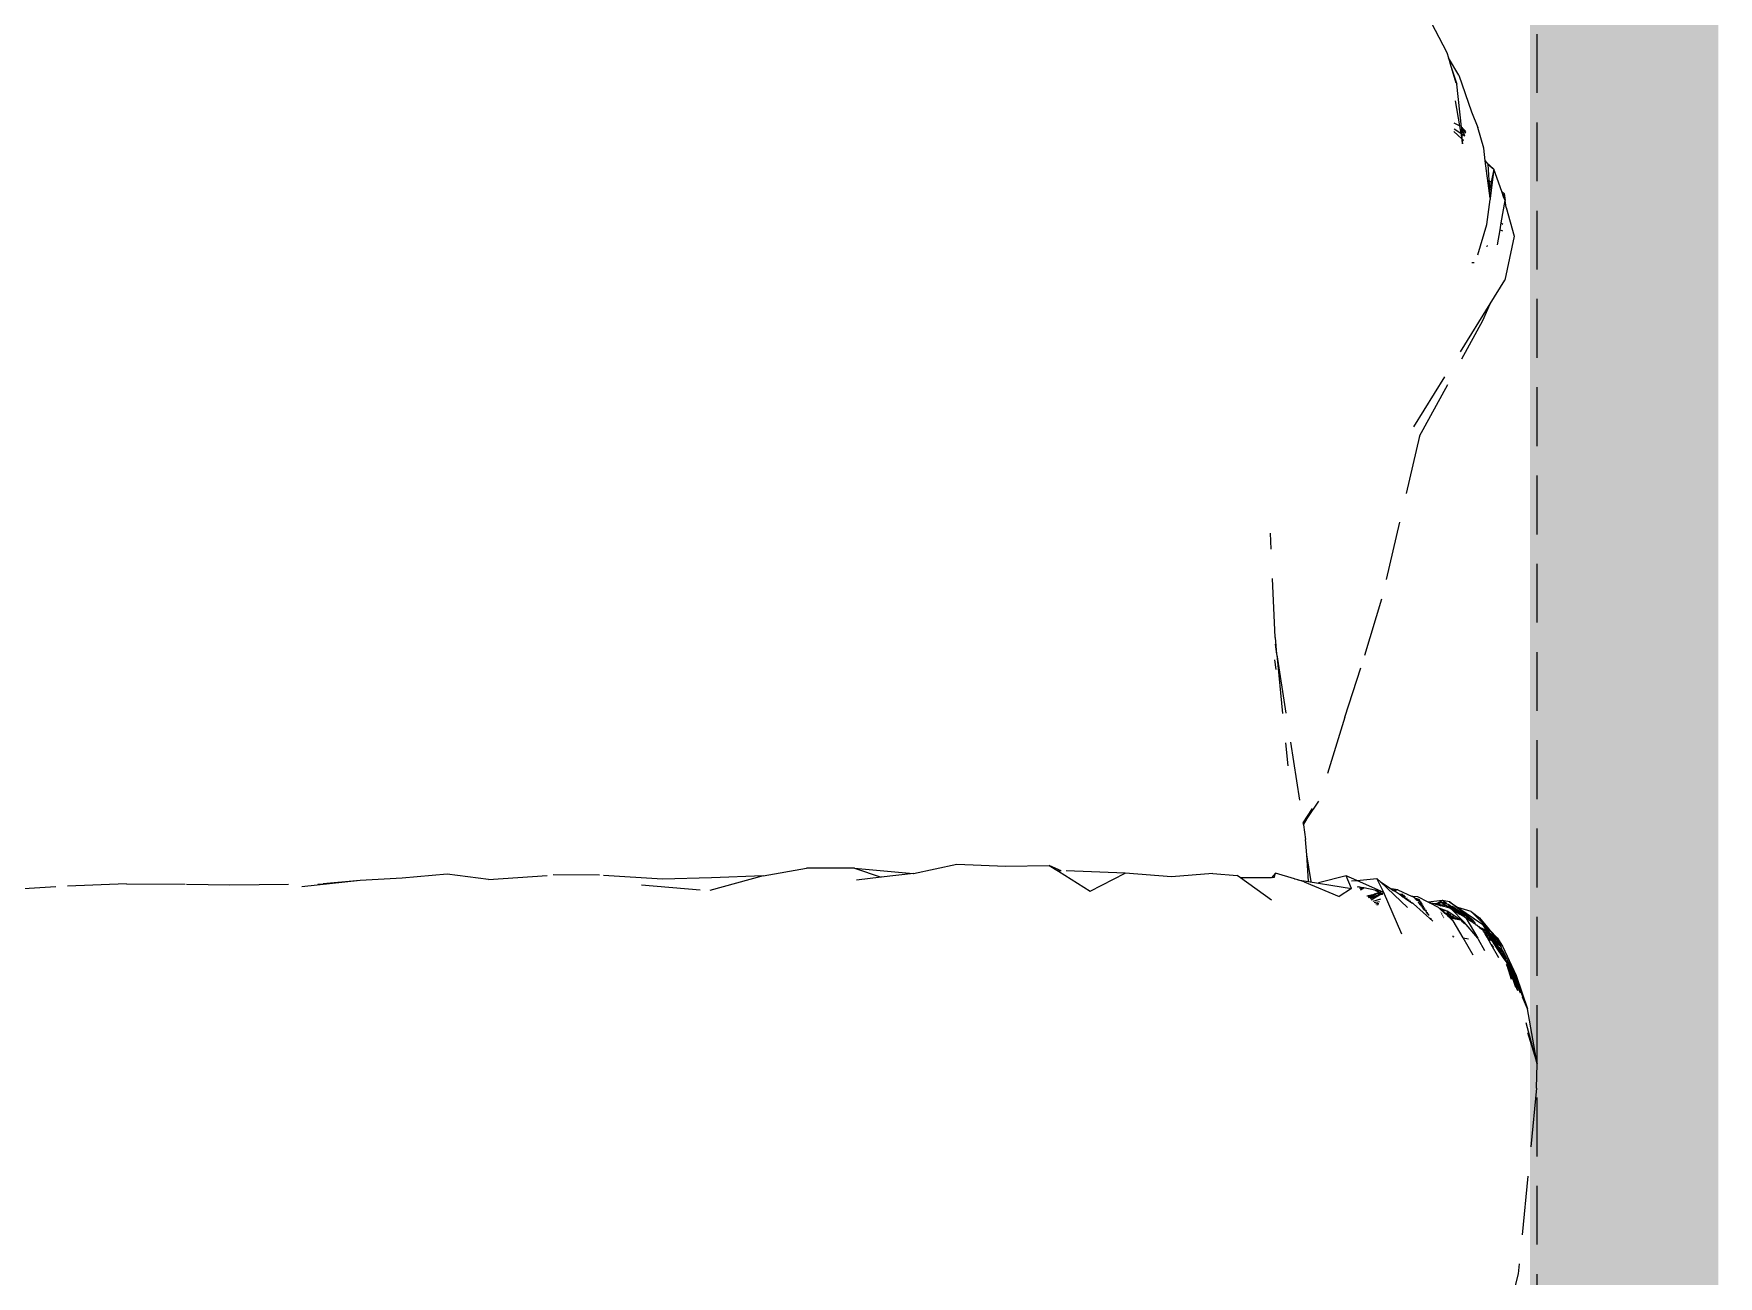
# Model space of a CAD drawing. Header units: millimetres. Extents: x 0 to 460473, y -68369 to 85219.
# Drawn here: x 231285.7 to 231464.6, y -37691.5 to -37559.5 of the extents above; entities that cross this region are included whole.
import ezdxf

# ---------------------------------------------------------------- set-up
doc = ezdxf.new("R2010")
doc.units = ezdxf.units.MM
doc.header["$LTSCALE"] = 50
doc.linetypes.add('HIDDEN2', pattern=[0.1875, 0.125, -0.0625])
doc.layers.add('fur', color=6, linetype='Continuous')
doc.layers.add('hid', color=8, linetype='HIDDEN2')

msp = doc.modelspace()

# ---------------------------------------------------------------- linework, layer by layer
at = {"layer": 'fur', "color": 40, "lineweight": 50, "true_color": 0xf8d731, "const_width": 20}
msp.add_lwpolyline([(231454.62857818, -37422.47504293), (231454.62857818, -39432.25663589), (230244.58358802, -39432.25663589), (230244.58358802, -37422.47504293)], close=True, dxfattribs=at)
at = {"layer": 'hid'}
for p, q in [((231445.38953013, -37668.9292549), (231445.38953013, -37422.47504293)), ((231433.69320604, -37557.49846277), (231435.7882466, -37561.52243859)), ((231435.7882466, -37561.52243859), (231435.9515385, -37562.06682021)), ((231437.07178187, -37563.91807432), (231435.9515385, -37562.06682021)), ((231435.9515385, -37562.06682021), (231436.22347089, -37562.97338685)), ((231436.22347089, -37562.97338685), (231436.86235901, -37564.86526363)), ((231436.22347089, -37562.97338685), (231436.75211672, -37564.73578331)), ((231437.36072281, -37569.44364746), (231436.86235901, -37564.86526363)), ((231437.07178187, -37563.91807432), (231438.39956405, -37567.82431368)), ((231436.67622079, -37566.64628931), (231437.12679325, -37569.29061969)), ((231438.39956405, -37567.82431368), (231439.08914085, -37569.4840613)), ((231437.36353137, -37570.67999398), (231436.54652121, -37569.91117872)), ((231436.55778499, -37569.62763894), (231437.26220536, -37570.0853295)), ((231437.12679325, -37569.29061969), (231436.58202933, -37569.01734334)), ((231437.12679325, -37569.29061969), (231437.26220536, -37570.0853295)), ((231437.26220536, -37570.0853295), (231437.36353137, -37570.67999398)), ((231437.3627341, -37569.48211046), (231437.36072281, -37569.44364746)), ((231437.3627341, -37569.48211046), (231437.77394501, -37570.05725299)), ((231437.82282378, -37569.88279648), (231437.3627341, -37569.48211046)), ((231437.36806557, -37569.58406705), (231437.3627341, -37569.48211046)), ((231437.68542218, -37570.37320581), (231437.36806557, -37569.58406705)), ((231437.39892247, -37570.17416017), (231437.36806557, -37569.58406705)), ((231437.39892247, -37570.17416017), (231437.68542218, -37570.37320581)), ((231437.42857386, -37570.74119966), (231437.39892247, -37570.17416017)), ((231439.70841006, -37571.6747282), (231439.08914085, -37569.4840613)), ((231437.36353137, -37570.67999398), (231437.45275524, -37571.20363316)), ((231437.55024109, -37570.85568982), (231437.42857386, -37570.74119966)), ((231437.43033832, -37570.77494239), (231437.42857386, -37570.74119966)), ((231437.54272293, -37570.88252338), (231437.43033832, -37570.77494239)), ((231437.45275524, -37571.20363316), (231437.43033832, -37570.77494239)), ((231439.87597884, -37572.99727478), (231439.70841006, -37571.6747282)), ((231439.87597884, -37572.99727478), (231439.97858899, -37573.14079106)), ((231440.38919972, -37576.98594097), (231439.87597884, -37572.99727478)), ((231440.77146074, -37573.88689182), (231439.97858899, -37573.14079106)), ((231439.97858899, -37573.14079106), (231440.14506703, -37573.37363653)), ((231440.14506703, -37573.37363653), (231440.77146074, -37573.88689182)), ((231440.14506703, -37573.37363653), (231440.25996378, -37575.07370402)), ((231440.77146074, -37573.88689182), (231440.38919972, -37576.98594097)), ((231440.77146074, -37573.88689182), (231440.50968172, -37575.29104455)), ((231441.62025393, -37576.25762447), (231440.77146074, -37573.88689182)), ((231440.25996378, -37575.07370402), (231440.50968172, -37575.29104455)), ((231440.25996378, -37575.07370402), (231440.28956055, -37575.51163203)), ((231440.43992097, -37575.66523324), (231440.28956055, -37575.51163203)), ((231440.28956055, -37575.51163203), (231440.33718455, -37576.21629963)), ((231440.43992097, -37575.66523324), (231440.33718455, -37576.21629963)), ((231440.50968172, -37575.29104455), (231440.43992097, -37575.66523324)), ((231440.04344914, -37579.78899436), (231440.39817434, -37577.11873373)), ((231440.33718455, -37576.21629963), (231440.38919972, -37576.98594097)), ((231440.38919972, -37576.98594097), (231440.39817434, -37577.11873373)), ((231441.57496964, -37579.5949839), (231441.9665022, -37577.22471761)), ((231441.62025393, -37576.25762447), (231441.86694666, -37576.47233202)), ((231441.82318185, -37576.82441489), (231441.62025393, -37576.25762447)), ((231441.82318185, -37576.82441489), (231441.86694666, -37576.47233202)), ((231441.9665022, -37577.22471761), (231441.82318185, -37576.82441489)), ((231441.86694666, -37576.47233202), (231441.9665022, -37577.22471761)), ((231442.07636952, -37577.97776977), (231441.9665022, -37577.22471761)), ((231441.4506352, -37580.3476818), (231441.57496964, -37579.5949839)), ((231441.57496964, -37579.5949839), (231441.72430439, -37579.75029334)), ((231442.07636952, -37577.97776977), (231442.93055981, -37581.00480949)), ((231439.07226703, -37583.0011726), (231440.04344914, -37579.78899436)), ((231441.18636924, -37581.94749948), (231441.4506352, -37580.3476818)), ((231441.4506352, -37580.3476818), (231441.69361384, -37580.45557108)), ((231442.93055981, -37581.00480949), (231441.96087759, -37585.67526598)), ((231440.07353877, -37582.13660101), (231440.04603662, -37582.06632351)), ((231440.12317248, -37582.07451965), (231440.09847983, -37582.0159764)), ((231438.69762802, -37583.85757718), (231438.45442802, -37583.85280831)), ((231440.39855211, -37588.19048033), (231441.96087759, -37585.67526598)), ((231432.28917871, -37601.24589835), (231440.39855211, -37588.19048033)), ((231439.61635399, -37589.96128093), (231440.39855211, -37588.19048033)), ((231432.87076305, -37602.25691129), (231439.61635399, -37589.96128093)), ((231432.87076305, -37602.25691129), (231428.85160652, -37619.54761544)), ((231417.54164715, -37623.62282911), (231417.04593181, -37612.55751167)), ((231428.85160652, -37619.54761544), (231426.65800986, -37626.85833713)), ((231417.53590278, -37624.3314389), (231417.70176948, -37625.39014406)), ((231417.54164715, -37623.62282911), (231417.70176948, -37625.39014406)), ((231417.64839292, -37627.02615872), (231417.52240734, -37625.99620003)), ((231417.70176948, -37625.39014406), (231417.71076033, -37625.48937862)), ((231417.71076033, -37625.48937862), (231418.90205205, -37637.27508652)), ((231417.71076033, -37625.48937862), (231420.50953284, -37643.31172608)), ((231424.96462824, -37632.10437277), (231426.65800986, -37626.85833713)), ((231424.96462824, -37632.10437277), (231422.20013399, -37641.00335294)), ((231420.50953284, -37643.31172608), (231421.52761851, -37641.80006513)), ((231420.93500267, -37642.84147564), (231422.20013399, -37641.00335294)), ((231420.93500267, -37642.84147564), (231421.52761851, -37641.80006513)), ((231420.50953284, -37643.31172608), (231420.52841025, -37643.43221809)), ((231420.52841025, -37643.43221809), (231420.93500267, -37642.84147564)), ((231420.52841025, -37643.43221809), (231420.54361471, -37643.52926615)), ((231420.54361471, -37643.52926615), (231420.93500267, -37642.84147564)), ((231420.54361471, -37643.52926615), (231420.7881702, -37645.0902315)), ((231420.90555478, -37646.71367748), (231420.7881702, -37645.0902315)), ((231421.38505915, -37649.55569121), (231420.90555478, -37646.71367748)), ((231421.10754489, -37649.5072302), (231420.90555478, -37646.71367748)), ((231324.80583469, -37649.18325742), (231320.35414589, -37649.44505095)), ((231329.58843786, -37648.77231991), (231324.80583469, -37649.18325742)), ((231333.97769352, -37649.34773241), (231329.58843786, -37648.77231991)), ((231333.97769352, -37649.34773241), (231340.82527733, -37648.85664042)), ((231345.77736865, -37648.8714715), (231340.82527733, -37648.85664042)), ((231352.44084033, -37649.31707041), (231345.77736865, -37648.8714715)), ((231357.65203854, -37649.16342711), (231352.44084033, -37649.31707041)), ((231363.13659263, -37648.95079277), (231357.48048803, -37650.50805598)), ((231363.13659263, -37648.95079277), (231357.65203854, -37649.16342711)), ((231363.13659263, -37648.95079277), (231367.75795707, -37648.14958127)), ((231372.86247523, -37648.11691957), (231367.75795707, -37648.14958127)), ((231372.86247523, -37648.11691957), (231379.14197375, -37648.70016422)), ((231372.86247523, -37648.11691957), (231375.68449771, -37649.10034081)), ((231375.68449771, -37649.10034081), (231373.08202238, -37649.40155756)), ((231379.14197375, -37648.70016422), (231375.68449771, -37649.10034081)), ((231379.14197375, -37648.70016422), (231383.72977804, -37647.7089816)), ((231383.72977804, -37647.7089816), (231388.90572871, -37647.90361867)), ((231388.90572871, -37647.90361867), (231393.55240388, -37647.84396107)), ((231394.8108159, -37648.40570899), (231393.55240388, -37647.84396107)), ((231393.55240388, -37647.84396107), (231394.51798513, -37648.44700742)), ((231394.8108159, -37648.40570899), (231394.51798513, -37648.44700742)), ((231394.51798513, -37648.44700742), (231397.90959928, -37650.56521395)), ((231401.59840391, -37648.65683747), (231394.8108159, -37648.40570899)), ((231397.90959928, -37650.56521395), (231401.59840391, -37648.65683747)), ((231406.52255968, -37649.0549436), (231401.59840391, -37648.65683747)), ((231410.91856487, -37648.71416209), (231406.52255968, -37649.0549436)), ((231410.91856487, -37648.71416209), (231413.52669505, -37648.91846435)), ((231413.87282858, -37649.16955507), (231413.52669505, -37648.91846435)), ((231417.14589264, -37649.14280491), (231413.87282858, -37649.16955507)), ((231417.15119167, -37651.54773122), (231413.87282858, -37649.16955507)), ((231417.58897357, -37648.6755013), (231417.14589264, -37649.14280491)), ((231417.45679531, -37649.14026396), (231417.14589264, -37649.14280491)), ((231417.45679531, -37649.14026396), (231417.58897357, -37648.6755013)), ((231419.58847818, -37649.2710577), (231417.58897357, -37648.6755013)), ((231419.58847818, -37649.2710577), (231419.62733107, -37649.24874747)), ((231419.65869776, -37649.29197274), (231419.62733107, -37649.24874747)), ((231419.95666633, -37649.38072327), (231419.65869776, -37649.29197274)), ((231420.61238721, -37649.57603103), (231419.95666633, -37649.38072327)), ((231419.95666633, -37649.38072327), (231425.6707836, -37650.30408699)), ((231425.08413711, -37648.93212894), (231422.15423663, -37649.69000903)), ((231425.6707836, -37650.30408699), (231425.08413711, -37648.93212894)), ((231426.22979508, -37649.42755836), (231425.08413711, -37648.93212894)), ((231426.22979508, -37649.42755836), (231428.36422031, -37649.21708561)), ((231429.07367072, -37650.65736661), (231428.36422031, -37649.21708561)), ((231428.36422031, -37649.21708561), (231428.74247936, -37649.57738337)), ((231287.99634541, -37650.10361748), (231283.45410044, -37650.41290378)), ((231295.50238319, -37649.81332828), (231287.99634541, -37650.10361748)), ((231295.50238319, -37649.81332828), (231301.87150045, -37649.83215875)), ((231301.87150045, -37649.83215875), (231306.47561609, -37649.9053143)), ((231306.47561609, -37649.9053143), (231316.40192218, -37649.812995)), ((231320.35414589, -37649.44505095), (231313.10421521, -37650.23526413)), ((231320.35414589, -37649.44505095), (231316.40192218, -37649.812995)), ((231350.24143158, -37649.89614902), (231357.48048803, -37650.50805598)), ((231420.61238721, -37649.57603103), (231424.34337639, -37651.13862676)), ((231425.6707836, -37650.30408699), (231424.34337639, -37651.13862676)), ((231425.65644038, -37649.48409608), (231426.22979508, -37649.42755836)), ((231428.85621427, -37650.61400581), (231426.22979508, -37649.42755836)), ((231426.35295251, -37650.15585844), (231426.29935874, -37650.10416906)), ((231426.35295251, -37650.15585844), (231426.41450378, -37650.12712897)), ((231426.69988816, -37650.18403459), (231426.41450378, -37650.12712897)), ((231426.69988816, -37650.18403459), (231426.50667994, -37650.30412335)), ((231426.59770745, -37650.39191629), (231426.8057542, -37650.20514427)), ((231426.62914347, -37650.42223527), (231426.96469116, -37650.23683628)), ((231426.8057542, -37650.20514427), (231426.69988816, -37650.18403459)), ((231426.96469116, -37650.23683628), (231426.8057542, -37650.20514427)), ((231428.14999765, -37650.47318628), (231426.96469116, -37650.23683628)), ((231427.29775367, -37651.06708717), (231428.06124149, -37650.88266568)), ((231427.41942875, -37651.18443866), (231428.06124149, -37650.88266568)), ((231427.4762721, -37651.23926215), (231428.23737312, -37650.89440477)), ((231428.4157699, -37651.03877078), (231427.52087556, -37651.28228068)), ((231428.4157699, -37651.03877078), (231427.64146657, -37651.39858663)), ((231427.7547503, -37651.50784495), (231428.62929567, -37650.98066824)), ((231428.06124149, -37650.88266568), (231428.58711695, -37650.69223877)), ((231428.23737312, -37650.89440477), (231428.06124149, -37650.88266568)), ((231428.14999765, -37650.47318628), (231428.58711695, -37650.69223877)), ((231428.85621427, -37650.61400581), (231428.14999765, -37650.47318628)), ((231428.31625077, -37650.85866505), (231428.23737312, -37650.89440477)), ((231428.31625077, -37650.85866505), (231428.58711695, -37650.69223877)), ((231428.8238824, -37650.81088843), (231428.31625077, -37650.85866505)), ((231428.66509146, -37650.92291199), (231428.31625077, -37650.85866505)), ((231428.62929567, -37650.98066824), (231428.4157699, -37651.03877078)), ((231428.58711695, -37650.69223877), (231428.63290873, -37650.71518628)), ((231428.62929567, -37650.98066824), (231428.66509146, -37650.92291199)), ((231428.63290873, -37650.71518628), (231428.85621427, -37650.61400581)), ((231428.63290873, -37650.71518628), (231428.8238824, -37650.81088843)), ((231428.66509146, -37650.92291199), (231428.71913357, -37650.92651388)), ((231428.71913357, -37650.92651388), (231428.87142422, -37650.83471294)), ((231428.80683158, -37650.93235891), (231428.71913357, -37650.92651388)), ((231428.74247936, -37649.57738337), (231431.60286891, -37652.30194987)), ((231428.74247936, -37649.57738337), (231429.87612892, -37650.34078056)), ((231428.97497537, -37650.88660526), (231428.80683158, -37650.93235891)), ((231428.951136, -37650.94197673), (231428.80683158, -37650.93235891)), ((231428.87142422, -37650.83471294), (231428.8238824, -37650.81088843)), ((231429.00031768, -37650.64274002), (231428.85621427, -37650.61400581)), ((231428.87142422, -37650.83471294), (231428.92705597, -37650.80117807)), ((231428.87142422, -37650.83471294), (231428.97497537, -37650.88660526)), ((231429.00968775, -37650.80597919), (231428.92705597, -37650.80117807)), ((231429.00031768, -37650.64274002), (231429.04085346, -37650.73359091)), ((231429.07367072, -37650.65736661), (231429.00031768, -37650.64274002)), ((231431.00103598, -37655.12685366), (231429.07367072, -37650.65736661)), ((231430.58537754, -37650.44839838), (231429.87612892, -37650.34078056)), ((231429.87612892, -37650.34078056), (231430.09799105, -37650.49018205)), ((231430.58537754, -37650.44839838), (231430.09799105, -37650.49018205)), ((231430.09799105, -37650.49018205), (231430.19406551, -37650.55487838)), ((231430.58537754, -37650.44839838), (231430.19406551, -37650.55487838)), ((231430.71400455, -37650.90500422), (231430.19406551, -37650.55487838)), ((231430.58537754, -37650.44839838), (231432.09486491, -37651.15150475)), ((231431.12443815, -37650.92885143), (231430.71400455, -37650.90500422)), ((231430.87734191, -37651.01499525), (231430.71400455, -37650.90500422)), ((231430.87734191, -37651.01499525), (231431.02603142, -37651.00468784)), ((231431.01754237, -37651.10940594), (231430.87734191, -37651.01499525)), ((231431.01754237, -37651.10940594), (231431.11584791, -37651.08625374)), ((231431.01754237, -37651.10940594), (231431.12105946, -37651.17911413)), ((231431.02603142, -37651.00468784), (231431.19628355, -37650.99288568)), ((231431.26233345, -37651.05175453), (231431.02603142, -37651.00468784)), ((231431.11584791, -37651.08625374), (231431.26233345, -37651.05175453)), ((231431.31600899, -37651.09959438), (231431.11584791, -37651.08625374)), ((231431.4293715, -37651.20063192), (231431.12105946, -37651.17911413)), ((231431.40912669, -37651.37309799), (231431.12105946, -37651.17911413)), ((231432.1276675, -37651.15369103), (231432.09486491, -37651.15150475)), ((231432.70172959, -37651.19195199), (231432.1276675, -37651.15369103)), ((231432.34269219, -37651.26694059), (231432.1276675, -37651.15369103)), ((231433.80261224, -37651.75468234), (231432.70172959, -37651.19195199)), ((231428.75015631, -37651.40879014), (231427.91231436, -37651.65981015)), ((231428.04917007, -37651.79180285), (231428.64414357, -37651.65502483)), ((231428.41821654, -37651.89267877), (231428.22218912, -37651.95867387)), ((231428.47751406, -37652.04205346), (231428.34095073, -37652.07321542)), ((231428.41821654, -37651.89267877), (231428.5523726, -37651.86818031)), ((231428.41821654, -37651.89267877), (231428.53482932, -37651.90892789)), ((231431.56176379, -37651.31863031), (231431.40912669, -37651.37309799)), ((231431.40912669, -37651.37309799), (231431.55217204, -37651.46942442)), ((231431.80242826, -37651.53312934), (231431.55217204, -37651.46942442)), ((231431.55217204, -37651.46942442), (231431.76177028, -37651.61056742)), ((231431.94443093, -37651.65969324), (231431.76177028, -37651.61056742)), ((231431.76177028, -37651.61056742), (231432.12604135, -37651.85586679)), ((231432.16353452, -37651.85497552), (231432.12604135, -37651.85586679)), ((231432.16353452, -37651.85497552), (231432.23020005, -37651.92600704)), ((231434.30736735, -37653.76572729), (231432.23020005, -37651.92600704)), ((231432.34269219, -37651.26694059), (231432.87250894, -37651.46570469)), ((231432.46245643, -37651.41926362), (231432.41650119, -37651.36081511)), ((231432.89159569, -37651.49630001), (231432.46245643, -37651.41926362)), ((231432.51133563, -37651.48143099), (231432.46245643, -37651.41926362)), ((231432.96263795, -37651.61017801), (231432.51133563, -37651.48143099)), ((231432.51133563, -37651.48143099), (231433.03417851, -37651.72485476)), ((231432.98961584, -37651.83533836), (231432.73954485, -37651.77168059)), ((231432.98961584, -37651.83533836), (231432.79326573, -37651.84000589)), ((231432.99706587, -37651.942795), (231432.84110436, -37651.90084981)), ((231432.90007149, -37651.97584759), (231432.99706587, -37651.942795)), ((231432.99706587, -37651.942795), (231432.92910635, -37652.01277579)), ((231432.97487253, -37652.07098385), (231433.14212939, -37651.98180923)), ((231433.16392292, -37652.09950477), (231432.97487253, -37652.07098385)), ((231433.10144479, -37651.83268002), (231432.98961584, -37651.83533836)), ((231433.0590292, -37651.95945978), (231432.99706587, -37651.942795)), ((231433.05732144, -37651.76195199), (231433.03417851, -37651.72485476)), ((231433.03472602, -37652.14710896), (231433.16392292, -37652.09950477)), ((231433.0590292, -37651.95945978), (231433.13979683, -37651.89415685)), ((231433.15576968, -37651.91976071), (231433.0590292, -37651.95945978)), ((231433.14212939, -37651.98180923), (231433.0590292, -37651.95945978)), ((231433.34745237, -37652.22702066), (231433.08569892, -37652.21193922)), ((231433.12452794, -37651.86968142), (231433.10144479, -37651.83268002)), ((231433.14143984, -37652.28283372), (231433.42890062, -37652.35757905)), ((231433.14212939, -37651.98180923), (231433.18141245, -37651.96086508)), ((231433.20503224, -37651.99872669), (231433.14212939, -37651.98180923)), ((231433.16392292, -37652.09950477), (231433.24846828, -37652.06835299)), ((231433.42890062, -37652.35757905), (231433.21367699, -37652.37470908)), ((231433.27261409, -37652.44966867), (231433.2484477, -37652.41893247)), ((231433.27870499, -37652.11682127), (231433.24846828, -37652.06835299)), ((231433.27261409, -37652.44966867), (231433.47635085, -37652.43363994)), ((231433.31349753, -37652.50166657), (231433.34256534, -37652.53863669)), ((231433.4077437, -37652.57312381), (231433.34256534, -37652.53863669)), ((231433.380875, -37652.58736112), (231433.36203084, -37652.56339403)), ((231433.380875, -37652.58736112), (231433.4077437, -37652.57312381)), ((231433.53997413, -37652.63573994), (231433.380875, -37652.58736112)), ((231433.4077437, -37652.57312381), (231433.52470409, -37652.51114832)), ((231433.53997413, -37652.63573994), (231433.45390842, -37652.68024921)), ((231433.53997413, -37652.63573994), (231433.48085863, -37652.71452603)), ((231433.58719529, -37652.6113193), (231433.53997413, -37652.63573994)), ((231433.60350814, -37652.63746816), (231433.53997413, -37652.63573994)), ((231433.55103764, -37652.80378373), (231433.67377423, -37652.75010199)), ((231433.61705147, -37652.6591776), (231433.58719529, -37652.6113193)), ((231433.75611115, -37652.88208489), (231433.63114963, -37652.90567476)), ((231433.67593931, -37652.96264085), (231433.78028257, -37652.92083076)), ((231433.81943563, -37652.98359159), (231433.78759385, -37653.00804302)), ((231435.31173464, -37651.56422871), (231433.80261224, -37651.75468234)), ((231433.95708713, -37651.79715065), (231433.80261224, -37651.75468234)), ((231433.95708713, -37651.79715065), (231434.67477352, -37651.90174448)), ((231434.55957435, -37651.96278672), (231433.95708713, -37651.79715065)), ((231434.8934247, -37652.31226518), (231433.95708713, -37651.79715065)), ((231434.55957435, -37651.96278672), (231434.67477352, -37651.90174448)), ((231434.64151326, -37651.9853134), (231434.55957435, -37651.96278672)), ((231434.7522927, -37651.91571322), (231434.64151326, -37651.9853134)), ((231434.74347397, -37652.01334448), (231434.64151326, -37651.9853134)), ((231434.67477352, -37651.90174448), (231435.31173464, -37651.56422871)), ((231434.67477352, -37651.90174448), (231434.7522927, -37651.91571322)), ((231434.88575561, -37651.93976288), (231434.74347397, -37652.01334448)), ((231435.12098544, -37652.11713011), (231434.74347397, -37652.01334448)), ((231435.31173464, -37651.56422871), (231434.7522927, -37651.91571322)), ((231434.7522927, -37651.91571322), (231434.88575561, -37651.93976288)), ((231435.19849255, -37651.77802954), (231434.88575561, -37651.93976288)), ((231434.88575561, -37651.93976288), (231435.33955059, -37652.0215355)), ((231434.8934247, -37652.31226518), (231434.92344928, -37652.32761264)), ((231434.92344928, -37652.32761264), (231434.98196224, -37652.38093433)), ((231435.83069836, -37652.7048886), (231434.98196224, -37652.38093433)), ((231435.19808658, -37652.57788414), (231434.98196224, -37652.38093433)), ((231435.12098544, -37652.11713011), (231435.33955059, -37652.0215355)), ((231435.7417186, -37652.28778236), (231435.12098544, -37652.11713011)), ((231435.14754331, -37652.80445922), (231435.1726159, -37652.81097858)), ((231435.19808658, -37652.57788414), (231435.25772978, -37652.58006129)), ((231435.22716583, -37652.60438348), (231435.19808658, -37652.57788414)), ((231435.19849255, -37651.77802954), (231435.57203075, -37651.7446656)), ((231435.61326742, -37651.90181901), (231435.19849255, -37651.77802954)), ((231435.48322281, -37651.95869708), (231435.19849255, -37651.77802954)), ((231435.20294095, -37652.92233908), (231435.22920061, -37652.92074897)), ((231435.22256946, -37652.96410631), (231435.24565576, -37652.95267083)), ((231435.26397967, -37652.98821793), (231435.22256946, -37652.96410631)), ((231435.28312114, -37652.5938204), (231435.22716583, -37652.60438348)), ((231435.25304907, -37652.62797036), (231435.22716583, -37652.60438348)), ((231435.25304907, -37652.62797036), (231435.46033915, -37652.6898516)), ((231435.48128348, -37652.83595584), (231435.25304907, -37652.62797036)), ((231435.83069836, -37652.7048886), (231435.28312114, -37652.5938204)), ((231436.07536875, -37651.69970811), (231435.31173464, -37651.56422871)), ((231435.57203075, -37651.7446656), (231435.31173464, -37651.56422871)), ((231435.33955059, -37652.0215355), (231435.48322281, -37651.95869708)), ((231435.33955059, -37652.0215355), (231435.67851886, -37652.08261667)), ((231435.48128348, -37652.83595584), (231435.61120301, -37652.77160197)), ((231435.55282731, -37652.9011523), (231435.48128348, -37652.83595584)), ((231435.48322281, -37651.95869708), (231435.61326742, -37651.90181901)), ((231435.67851886, -37652.08261667), (231435.48322281, -37651.95869708)), ((231435.55282731, -37652.9011523), (231435.82037991, -37652.88495111)), ((231435.55282731, -37652.9011523), (231436.02230225, -37653.02999307)), ((231435.55282731, -37652.9011523), (231436.04616099, -37653.12995971)), ((231435.7800769, -37653.10349466), (231435.55282731, -37652.9011523)), ((231435.72698702, -37651.85208106), (231435.57203075, -37651.7446656)), ((231435.61326742, -37651.90181901), (231435.72698702, -37651.85208106)), ((231435.82524047, -37651.96508232), (231435.61326742, -37651.90181901)), ((231435.96505545, -37652.26443037), (231435.67851886, -37652.08261667)), ((231435.67851886, -37652.08261667), (231436.06502632, -37652.15226427)), ((231435.82524047, -37651.96508232), (231435.72698702, -37651.85208106)), ((231435.96505545, -37652.26443037), (231435.7417186, -37652.28778236)), ((231436.10698327, -37652.39517963), (231435.7417186, -37652.28778236)), ((231435.93896373, -37651.999023), (231435.82524047, -37651.96508232)), ((231437.25656324, -37653.6631926), (231435.83069836, -37652.7048886)), ((231436.02230225, -37653.02999307), (231435.83069836, -37652.7048886)), ((231435.93896373, -37651.999023), (231436.06502632, -37652.15226427)), ((231436.22352158, -37652.18082468), (231435.93896373, -37651.999023)), ((231436.179933, -37652.24196287), (231435.96505545, -37652.26443037)), ((231436.10698327, -37652.39517963), (231435.96505545, -37652.26443037)), ((231436.06502632, -37652.15226427), (231436.179933, -37652.24196287)), ((231436.06502632, -37652.15226427), (231436.22352158, -37652.18082468)), ((231436.07536875, -37651.69970811), (231436.96049011, -37652.30389734)), ((231436.75663848, -37652.24305786), (231436.07536875, -37651.69970811)), ((231436.10698327, -37652.39517963), (231436.16748055, -37652.39287349)), ((231436.10698327, -37652.39517963), (231436.16750436, -37652.42686912)), ((231436.20877797, -37652.41907761), (231436.16750436, -37652.42686912)), ((231436.16750436, -37652.42686912), (231436.23141456, -37652.46438861)), ((231436.29598559, -37652.22982847), (231436.179933, -37652.24196287)), ((231436.179933, -37652.24196287), (231437.17294353, -37653.01712807)), ((231436.23141456, -37652.46438861), (231436.20877797, -37652.41907761)), ((231436.22352158, -37652.18082468), (231436.29598559, -37652.22982847)), ((231436.23141456, -37652.46438861), (231436.25880526, -37652.45082101)), ((231436.23141456, -37652.46438861), (231437.61707348, -37653.85854651)), ((231436.23141456, -37652.46438861), (231437.17294353, -37653.01712807)), ((231436.42221951, -37652.21662951), (231436.29598559, -37652.22982847)), ((231436.91926442, -37652.65132081), (231436.29598559, -37652.22982847)), ((231436.42221951, -37652.21662951), (231438.17540945, -37653.44660915)), ((231436.91926442, -37652.65132081), (231436.42221951, -37652.21662951)), ((231436.96049011, -37652.30389734), (231436.75663848, -37652.24305786)), ((231438.58169355, -37653.69740435), (231436.75663848, -37652.24305786)), ((231437.6736708, -37653.31108793), (231436.91926442, -37652.65132081)), ((231438.17540945, -37653.44660915), (231436.91926442, -37652.65132081)), ((231438.38670718, -37652.72955152), (231436.96049011, -37652.30389734)), ((231436.96049011, -37652.30389734), (231439.62299575, -37654.12133989)), ((231438.38670718, -37652.72955152), (231439.26508327, -37653.39145087)), ((231438.38670718, -37652.72955152), (231440.31266896, -37654.69260753)), ((231433.71508881, -37653.01243344), (231433.78759385, -37653.00804302)), ((231433.78759385, -37653.00804302), (231433.74023219, -37653.04441222)), ((231433.78759385, -37653.00804302), (231433.83297521, -37653.00529503)), ((231433.90895931, -37653.12709459), (231433.80105394, -37653.12176883)), ((231434.11666997, -37653.46004677), (231434.0729114, -37653.46753275)), ((231434.11028197, -37653.51506279), (231434.14138134, -37653.49965814)), ((231435.29711051, -37653.05248945), (231435.25184934, -37653.02641055)), ((231435.36599455, -37653.18611971), (231435.32045688, -37653.17239958)), ((231435.36599455, -37653.18611971), (231435.33217705, -37653.19733877)), ((231435.39451141, -37653.24144045), (231435.3559989, -37653.24802897)), ((231435.43313411, -37653.41216391), (231435.46698965, -37653.38204319)), ((231435.84220036, -37653.16485221), (231435.7800769, -37653.10349466)), ((231435.84220036, -37653.16485221), (231436.04616099, -37653.12995971)), ((231435.90909629, -37653.22581314), (231435.84220036, -37653.16485221)), ((231436.13174253, -37653.23680204), (231435.90909629, -37653.22581314)), ((231436.92431099, -37653.53724433), (231435.90909629, -37653.22581314)), ((231436.11227828, -37653.41096883), (231435.90909629, -37653.22581314)), ((231436.02230225, -37653.02999307), (231436.15550281, -37653.06654808)), ((231436.07800775, -37653.12451153), (231436.02230225, -37653.02999307)), ((231436.04616099, -37653.12995971), (231436.07800775, -37653.12451153)), ((231436.07800775, -37653.12451153), (231436.10619744, -37653.15780452)), ((231436.21820792, -37653.10052684), (231436.10619744, -37653.15780452)), ((231436.13174253, -37653.23680204), (231436.10619744, -37653.15780452)), ((231436.10619744, -37653.15780452), (231436.29376678, -37653.24479889)), ((231436.27588633, -37653.46026259), (231436.11227828, -37653.41096883)), ((231436.40294229, -37653.67584516), (231436.11227828, -37653.41096883)), ((231436.16099508, -37653.24789093), (231436.13174253, -37653.23680204)), ((231436.27588633, -37653.46026259), (231436.13174253, -37653.23680204)), ((231436.29376678, -37653.24479889), (231436.16099508, -37653.24789093)), ((231436.27588633, -37653.46026259), (231436.40294229, -37653.67584516)), ((231437.25656324, -37653.6631926), (231436.27588633, -37653.46026259)), ((231436.50355901, -37653.25515338), (231436.29376678, -37653.24479889)), ((231436.29376678, -37653.24479889), (231436.92431099, -37653.53724433)), ((231436.44415547, -37653.71340192), (231436.40294229, -37653.67584516)), ((231437.51472834, -37655.54619424), (231436.44415547, -37653.71340192)), ((231437.25656324, -37653.6631926), (231436.92431099, -37653.53724433)), ((231437.17294353, -37653.01712807), (231437.6736708, -37653.31108793)), ((231437.36284527, -37653.72078489), (231437.25656324, -37653.6631926)), ((231437.45171653, -37653.81453052), (231437.36284527, -37653.72078489)), ((231437.66704017, -37654.0416641), (231437.45171653, -37653.81453052)), ((231437.61707348, -37653.85854651), (231437.45171653, -37653.81453052)), ((231439.09690753, -37655.54995599), (231437.61707348, -37653.85854651)), ((231437.6736708, -37653.31108793), (231437.77010625, -37653.36770189)), ((231437.77010625, -37653.36770189), (231437.81805444, -37653.4040267)), ((231437.81805444, -37653.4040267), (231439.09690753, -37655.54995599)), ((231438.23605023, -37653.51946466), (231437.81805444, -37653.4040267)), ((231437.81805444, -37653.4040267), (231438.04526605, -37653.55792288)), ((231438.04526605, -37653.55792288), (231438.08973329, -37653.58946254)), ((231438.08973329, -37653.58946254), (231438.30707686, -37653.64059555)), ((231438.08973329, -37653.58946254), (231438.399031, -37653.80884078)), ((231438.17540945, -37653.44660915), (231438.23605023, -37653.51946466)), ((231438.23605023, -37653.51946466), (231438.27857416, -37653.57055409)), ((231438.27857416, -37653.57055409), (231438.30707686, -37653.64059555)), ((231438.30707686, -37653.64059555), (231438.39830658, -37653.71993685)), ((231438.30707686, -37653.64059555), (231438.37917355, -37653.64474526)), ((231438.44719565, -37653.66243231), (231438.37917355, -37653.64474526)), ((231438.47576345, -37653.70390336), (231438.39830658, -37653.71993685)), ((231438.39830658, -37653.71993685), (231438.56407866, -37653.91356711)), ((231438.56407866, -37653.91356711), (231438.399031, -37653.80884078)), ((231438.47576345, -37653.70390336), (231438.44719565, -37653.66243231)), ((231438.58169355, -37653.69740435), (231438.47576345, -37653.70390336)), ((231438.50127653, -37653.76347572), (231438.47576345, -37653.70390336)), ((231438.56186554, -37653.75349072), (231438.50127653, -37653.76347572)), ((231438.57591016, -37653.79503313), (231438.56186554, -37653.75349072)), ((231438.56407866, -37653.91356711), (231438.5891492, -37653.94368755)), ((231438.61476985, -37653.79550159), (231438.57591016, -37653.79503313)), ((231438.60573754, -37653.71781517), (231438.58169355, -37653.69740435)), ((231438.5891492, -37653.94368755), (231438.73634979, -37653.99205622)), ((231438.60573754, -37653.71781517), (231438.61476985, -37653.79550159)), ((231438.65776554, -37653.82964411), (231438.61476985, -37653.79550159)), ((231438.68237401, -37653.84004933), (231438.65776554, -37653.82964411)), ((231438.68237401, -37653.84004933), (231438.72712642, -37653.884723)), ((231438.72712642, -37653.884723), (231438.7713068, -37653.97283676)), ((231438.72712642, -37653.884723), (231438.73634979, -37653.99205622)), ((231438.73634979, -37653.99205622), (231438.77440077, -37654.04702106)), ((231438.7713068, -37653.97283676), (231438.77440077, -37654.04702106)), ((231438.77440077, -37654.04702106), (231438.8289904, -37654.09449695)), ((231438.8289904, -37654.09449695), (231438.8776775, -37654.14833449)), ((231438.8289904, -37654.09449695), (231438.8595881, -37654.10107428)), ((231438.8595881, -37654.10107428), (231438.8776775, -37654.14833449)), ((231438.8776775, -37654.14833449), (231438.94933837, -37654.19916201)), ((231439.03350866, -37654.21143066), (231438.94933837, -37654.19916201)), ((231439.09087288, -37654.2478295), (231439.03350866, -37654.21143066)), ((231439.08053993, -37654.29222047), (231439.09087288, -37654.2478295)), ((231439.08053993, -37654.29222047), (231439.11255344, -37654.31492696)), ((231439.11255344, -37654.31492696), (231439.1777735, -37654.33457723)), ((231439.1777735, -37654.33457723), (231439.24998855, -37654.34879185)), ((231439.2726251, -37654.36315523), (231439.24998855, -37654.34879185)), ((231439.26985801, -37654.42649973), (231439.24998855, -37654.34879185)), ((231439.26508327, -37653.39145087), (231440.31266896, -37654.69260753)), ((231439.26985801, -37654.42649973), (231439.61436487, -37654.6742224)), ((231439.55623917, -37654.54311453), (231439.26985801, -37654.42649973)), ((231439.74122382, -37654.66049131), (231439.55623917, -37654.54311453)), ((231439.89241442, -37654.81006849), (231439.61436487, -37654.6742224)), ((231439.69501213, -37654.81337409), (231439.61436487, -37654.6742224)), ((231439.62299575, -37654.12133989), (231441.17163749, -37655.56811989)), ((231440.40536343, -37655.08190234), (231439.62299575, -37654.12133989)), ((231440.13986328, -37654.91343672), (231439.62299575, -37654.12133989)), ((231439.84966741, -37654.70991706), (231439.74122382, -37654.66049131)), ((231439.87074701, -37654.7426766), (231439.84966741, -37654.70991706)), ((231439.87074701, -37654.7426766), (231439.89241442, -37654.81006849)), ((231440.31266896, -37654.69260753), (231441.17163749, -37655.56811989)), ((231436.39061287, -37655.35087174), (231436.48993878, -37655.36649343)), ((231436.41945237, -37655.40448683), (231436.51596013, -37655.41697306)), ((231437.51472834, -37655.54619424), (231438.09817408, -37655.62168078)), ((231438.57100679, -37657.35451493), (231437.51472834, -37655.54619424)), ((231439.15540371, -37655.72116302), (231439.09690753, -37655.54995599)), ((231439.84104301, -37656.90891602), (231439.15540371, -37655.72116302)), ((231439.76206857, -37654.93155618), (231439.69501213, -37654.81337409)), ((231440.05875946, -37655.14437055), (231439.76206857, -37654.93155618)), ((231439.76206857, -37654.93155618), (231439.87074392, -37655.1230886)), ((231439.87074392, -37655.1230886), (231440.03261361, -37655.24944753)), ((231440.05861726, -37655.45420173), (231439.87074392, -37655.1230886)), ((231439.89241442, -37654.81006849), (231439.92410426, -37654.82559838)), ((231440.07598006, -37654.96271403), (231439.92410426, -37654.82559838)), ((231439.92410426, -37654.82559838), (231440.19879725, -37655.26177361)), ((231440.03261361, -37655.24944753), (231440.14171979, -37655.31109516)), ((231440.05861726, -37655.45420173), (231440.40170338, -37655.83358172)), ((231440.28128712, -37655.5915823), (231440.05861726, -37655.45420173)), ((231440.5130657, -37656.25513412), (231440.05861726, -37655.45420173)), ((231440.07598792, -37655.17899443), (231440.05875946, -37655.14437055)), ((231440.40536343, -37655.08190234), (231440.07598006, -37654.96271403)), ((231440.21084769, -37655.08447446), (231440.07598006, -37654.96271403)), ((231440.21084769, -37655.08447446), (231440.13986328, -37654.91343672)), ((231440.14171979, -37655.31109516), (231440.18432446, -37655.39671737)), ((231440.23853483, -37655.32035936), (231440.19879725, -37655.26177361)), ((231440.30971447, -37655.1737328), (231440.21084769, -37655.08447446)), ((231440.53113602, -37655.51306018), (231440.23853483, -37655.32035936)), ((231440.23853483, -37655.32035936), (231440.36803657, -37655.51128585)), ((231440.33649817, -37655.21477868), (231440.30971447, -37655.1737328)), ((231440.95370673, -37655.75513821), (231440.33649817, -37655.21477868)), ((231440.53113602, -37655.51306018), (231440.33649817, -37655.21477868)), ((231440.36803657, -37655.51128585), (231440.54641156, -37655.58811574)), ((231440.49465936, -37655.69796785), (231440.36803657, -37655.51128585)), ((231440.95370673, -37655.75513821), (231440.40536343, -37655.08190234)), ((231440.62621015, -37655.22203438), (231440.40536343, -37655.08190234)), ((231440.89449435, -37656.06990496), (231440.49465936, -37655.69796785)), ((231440.62841086, -37655.89515984), (231440.49465936, -37655.69796785)), ((231440.5130657, -37656.25513412), (231440.75772444, -37656.54907391)), ((231441.31281512, -37657.66463444), (231440.5130657, -37656.25513412)), ((231440.64730195, -37655.60089507), (231440.53113602, -37655.51306018)), ((231440.54641156, -37655.58811574), (231440.53113602, -37655.51306018)), ((231440.62433138, -37655.65588159), (231440.54641156, -37655.58811574)), ((231440.69811168, -37655.76894952), (231440.62433138, -37655.65588159)), ((231441.42420726, -37656.07319672), (231440.62621015, -37655.22203438)), ((231440.85663816, -37655.36824597), (231440.62621015, -37655.22203438)), ((231440.89449435, -37656.06990496), (231440.62841086, -37655.89515984)), ((231441.14156366, -37656.65170924), (231440.62841086, -37655.89515984)), ((231440.95038359, -37655.93944494), (231440.64730195, -37655.60089507)), ((231440.87441632, -37655.77261981), (231440.64730195, -37655.60089507)), ((231440.89449435, -37656.06990496), (231440.69811168, -37655.76894952)), ((231440.95038359, -37655.93944494), (231440.69811168, -37655.76894952)), ((231440.85663816, -37655.36824597), (231441.42420726, -37656.07319672)), ((231441.17163749, -37655.56811989), (231440.85663816, -37655.36824597)), ((231441.47649118, -37656.39699386), (231440.87441632, -37655.77261981)), ((231441.11788506, -37655.95671036), (231440.87441632, -37655.77261981)), ((231440.98258483, -37656.20490316), (231440.89449435, -37656.06990496)), ((231441.02895997, -37656.02721675), (231440.95038359, -37655.93944494)), ((231441.11788506, -37655.95671036), (231440.95370673, -37655.75513821)), ((231441.55566621, -37657.08314743), (231440.98258483, -37656.20490316)), ((231440.98258483, -37656.20490316), (231441.20777053, -37656.38569277)), ((231441.02895997, -37656.02721675), (231441.47649118, -37656.39699386)), ((231441.02895997, -37656.02721675), (231441.20777053, -37656.38569277)), ((231441.47649118, -37656.39699386), (231441.11788506, -37655.95671036)), ((231441.48155333, -37656.23168566), (231441.11788506, -37655.95671036)), ((231441.17163749, -37655.56811989), (231441.71066231, -37656.42898899)), ((231441.20777053, -37656.38569277), (231441.22205687, -37656.41433376)), ((231441.22205687, -37656.41433376), (231441.2566044, -37656.43491816)), ((231441.2566044, -37656.43491816), (231441.32875151, -37656.5076437)), ((231441.32875151, -37656.5076437), (231441.7689171, -37657.1653712)), ((231441.43469934, -37656.75387856), (231441.32875151, -37656.5076437)), ((231441.46590663, -37656.15658509), (231441.42420726, -37656.07319672)), ((231441.60819391, -37656.64315882), (231441.47649118, -37656.39699386)), ((231441.60819391, -37656.64315882), (231441.48155333, -37656.23168566)), ((231441.71066231, -37656.42898899), (231443.15449888, -37659.53335028)), ((231441.14156366, -37656.65170924), (231441.55566621, -37657.08314743)), ((231441.82303305, -37657.65641048), (231441.14156366, -37656.65170924)), ((231441.55566621, -37657.08314743), (231441.43469934, -37656.75387856)), ((231441.55566621, -37657.08314743), (231441.58511111, -37657.14217802)), ((231441.58511111, -37657.14217802), (231441.6177011, -37657.17821559)), ((231441.6269011, -37656.70394113), (231441.60819391, -37656.64315882)), ((231441.6177011, -37657.17821559), (231441.75867143, -37657.33409867)), ((231441.7063804, -37657.38529638), (231441.6177011, -37657.17821559)), ((231441.67280135, -37656.76391628), (231441.6269011, -37656.70394113)), ((231441.673395, -37656.85500639), (231441.67280135, -37656.76391628)), ((231441.673395, -37656.85500639), (231441.71820074, -37656.89025978)), ((231441.82303305, -37657.65641048), (231441.7063804, -37657.38529638)), ((231441.87970604, -37657.52534012), (231441.7063804, -37657.38529638)), ((231441.71820074, -37656.89025978), (231441.7689171, -37657.1653712)), ((231441.71820074, -37656.89025978), (231442.11036499, -37657.69056437)), ((231441.7689171, -37657.1653712), (231441.75867143, -37657.33409867)), ((231441.75867143, -37657.33409867), (231441.85292419, -37657.4383221)), ((231441.7689171, -37657.1653712), (231441.86916105, -37657.31037239)), ((231442.00063301, -37657.91824893), (231441.82303305, -37657.65641048)), ((231441.85292419, -37657.4383221), (231441.87970604, -37657.52534012)), ((231441.86916105, -37657.31037239), (231441.88082139, -37657.33749517)), ((231441.87970604, -37657.52534012), (231441.89721161, -37657.5822182)), ((231441.88082139, -37657.33749517), (231441.95615651, -37657.55247501)), ((231441.89721161, -37657.5822182), (231441.95615651, -37657.55247501)), ((231441.89721161, -37657.5822182), (231441.9113938, -37657.62829814)), ((231441.9113938, -37657.62829814), (231441.99140645, -37657.75091712)), ((231441.95615651, -37657.55247501), (231441.98872666, -37657.58849064)), ((231441.98872666, -37657.58849064), (231442.11036499, -37657.69056437)), ((231441.99140645, -37657.75091712), (231441.98872666, -37657.58849064)), ((231441.99140645, -37657.75091712), (231442.00063301, -37657.91824893)), ((231442.07165334, -37657.87389506), (231441.99140645, -37657.75091712)), ((231442.18555999, -37658.19088975), (231442.00063301, -37657.91824893)), ((231442.09256188, -37657.93208215), (231442.07165334, -37657.87389506)), ((231442.18555999, -37658.19088975), (231442.09256188, -37657.93208215)), ((231442.18822793, -37658.05254501), (231442.09256188, -37657.93208215)), ((231442.12465126, -37658.32120179), (231442.10076016, -37658.30188002)), ((231442.11036499, -37657.69056437), (231442.14505373, -37657.761355)), ((231442.12465126, -37658.32120179), (231442.16378943, -37658.44836724)), ((231442.14505373, -37657.761355), (231442.18537913, -37657.80594628)), ((231442.18537913, -37657.80594628), (231442.30888305, -37658.09568776)), ((231442.28329328, -37658.2736739), (231442.18555999, -37658.19088975)), ((231442.28329328, -37658.2736739), (231442.18822793, -37658.05254501)), ((231442.33395771, -37658.36441173), (231442.28329328, -37658.2736739)), ((231442.30888305, -37658.09568776), (231443.15449888, -37659.53335028)), ((231442.30888305, -37658.09568776), (231442.48313988, -37658.50449606)), ((231442.16378943, -37658.44836724), (231442.61809226, -37659.92446138)), ((231442.85701046, -37660.0594921), (231442.16378943, -37658.44836724)), ((231442.2765196, -37658.44402435), (231442.20605668, -37658.38703791)), ((231442.2765196, -37658.44402435), (231442.30698043, -37658.52879482)), ((231442.30698043, -37658.52879482), (231442.56608229, -37658.93146161)), ((231442.38482259, -37658.74542441), (231442.30698043, -37658.52879482)), ((231442.35526879, -37658.44109416), (231442.33395771, -37658.36441173)), ((231442.39917366, -37658.54322004), (231442.35526879, -37658.44109416)), ((231442.85701046, -37660.0594921), (231442.38482259, -37658.74542441)), ((231442.38482259, -37658.74542441), (231442.77398437, -37659.52560856)), ((231442.45536025, -37658.5886606), (231442.39917366, -37658.54322004)), ((231442.56608229, -37658.93146161), (231442.45536025, -37658.5886606)), ((231442.71211707, -37659.04167892), (231442.45536025, -37658.5886606)), ((231443.15449888, -37659.53335028), (231442.45536025, -37658.5886606)), ((231442.48313988, -37658.50449606), (231442.58780576, -37658.66489599)), ((231442.59408909, -37658.99660745), (231442.56608229, -37658.93146161)), ((231442.58780576, -37658.66489599), (231442.71211707, -37659.04167892)), ((231442.58780576, -37658.66489599), (231443.20493285, -37659.92429084)), ((231442.77398437, -37659.52560856), (231442.59408909, -37658.99660745)), ((231442.59408909, -37658.99660745), (231442.85952199, -37659.38749238)), ((231442.71211707, -37659.04167892), (231442.85952199, -37659.38749238)), ((231442.77398437, -37659.52560856), (231443.11806989, -37660.21542469)), ((231443.32698682, -37661.15177086), (231442.77398437, -37659.52560856)), ((231443.12193968, -37660.79677265), (231442.85701046, -37660.0594921)), ((231443.32698682, -37661.15177086), (231442.85701046, -37660.0594921)), ((231442.85952199, -37659.38749238), (231443.76683107, -37661.5160488)), ((231443.20493285, -37659.92429084), (231442.85952199, -37659.38749238)), ((231443.15449888, -37659.53335028), (231444.34054097, -37663.05898085)), ((231443.76683107, -37661.5160488), (231443.20493285, -37659.92429084)), ((231443.62767302, -37661.40079844), (231443.11806989, -37660.21542469)), ((231443.11806989, -37660.21542469), (231443.76683107, -37661.5160488)), ((231444.34054097, -37663.05898085), (231443.76683107, -37661.5160488)), ((231444.34054097, -37663.05898085), (231443.81271081, -37661.83120974)), ((231445.38953013, -37668.9292549), (231444.34054097, -37663.05898085)), ((231445.38953013, -37668.9292549), (231444.21213441, -37664.57496342)), ((231444.35819673, -37665.57830685), (231445.38953013, -37668.9292549)), ((231445.32597208, -37671.51069571), (231445.38953013, -37668.9292549)), ((231445.38953013, -39441.24134443), (231445.38953013, -37668.9292549)), ((231445.32597208, -37671.51069571), (231443.36654655, -37691.20703407)), ((231443.36654655, -37691.20703407), (231440.60242728, -37702.10720995))]:
    msp.add_line(p, q, dxfattribs=at)

doc.saveas('drawing.dxf')
